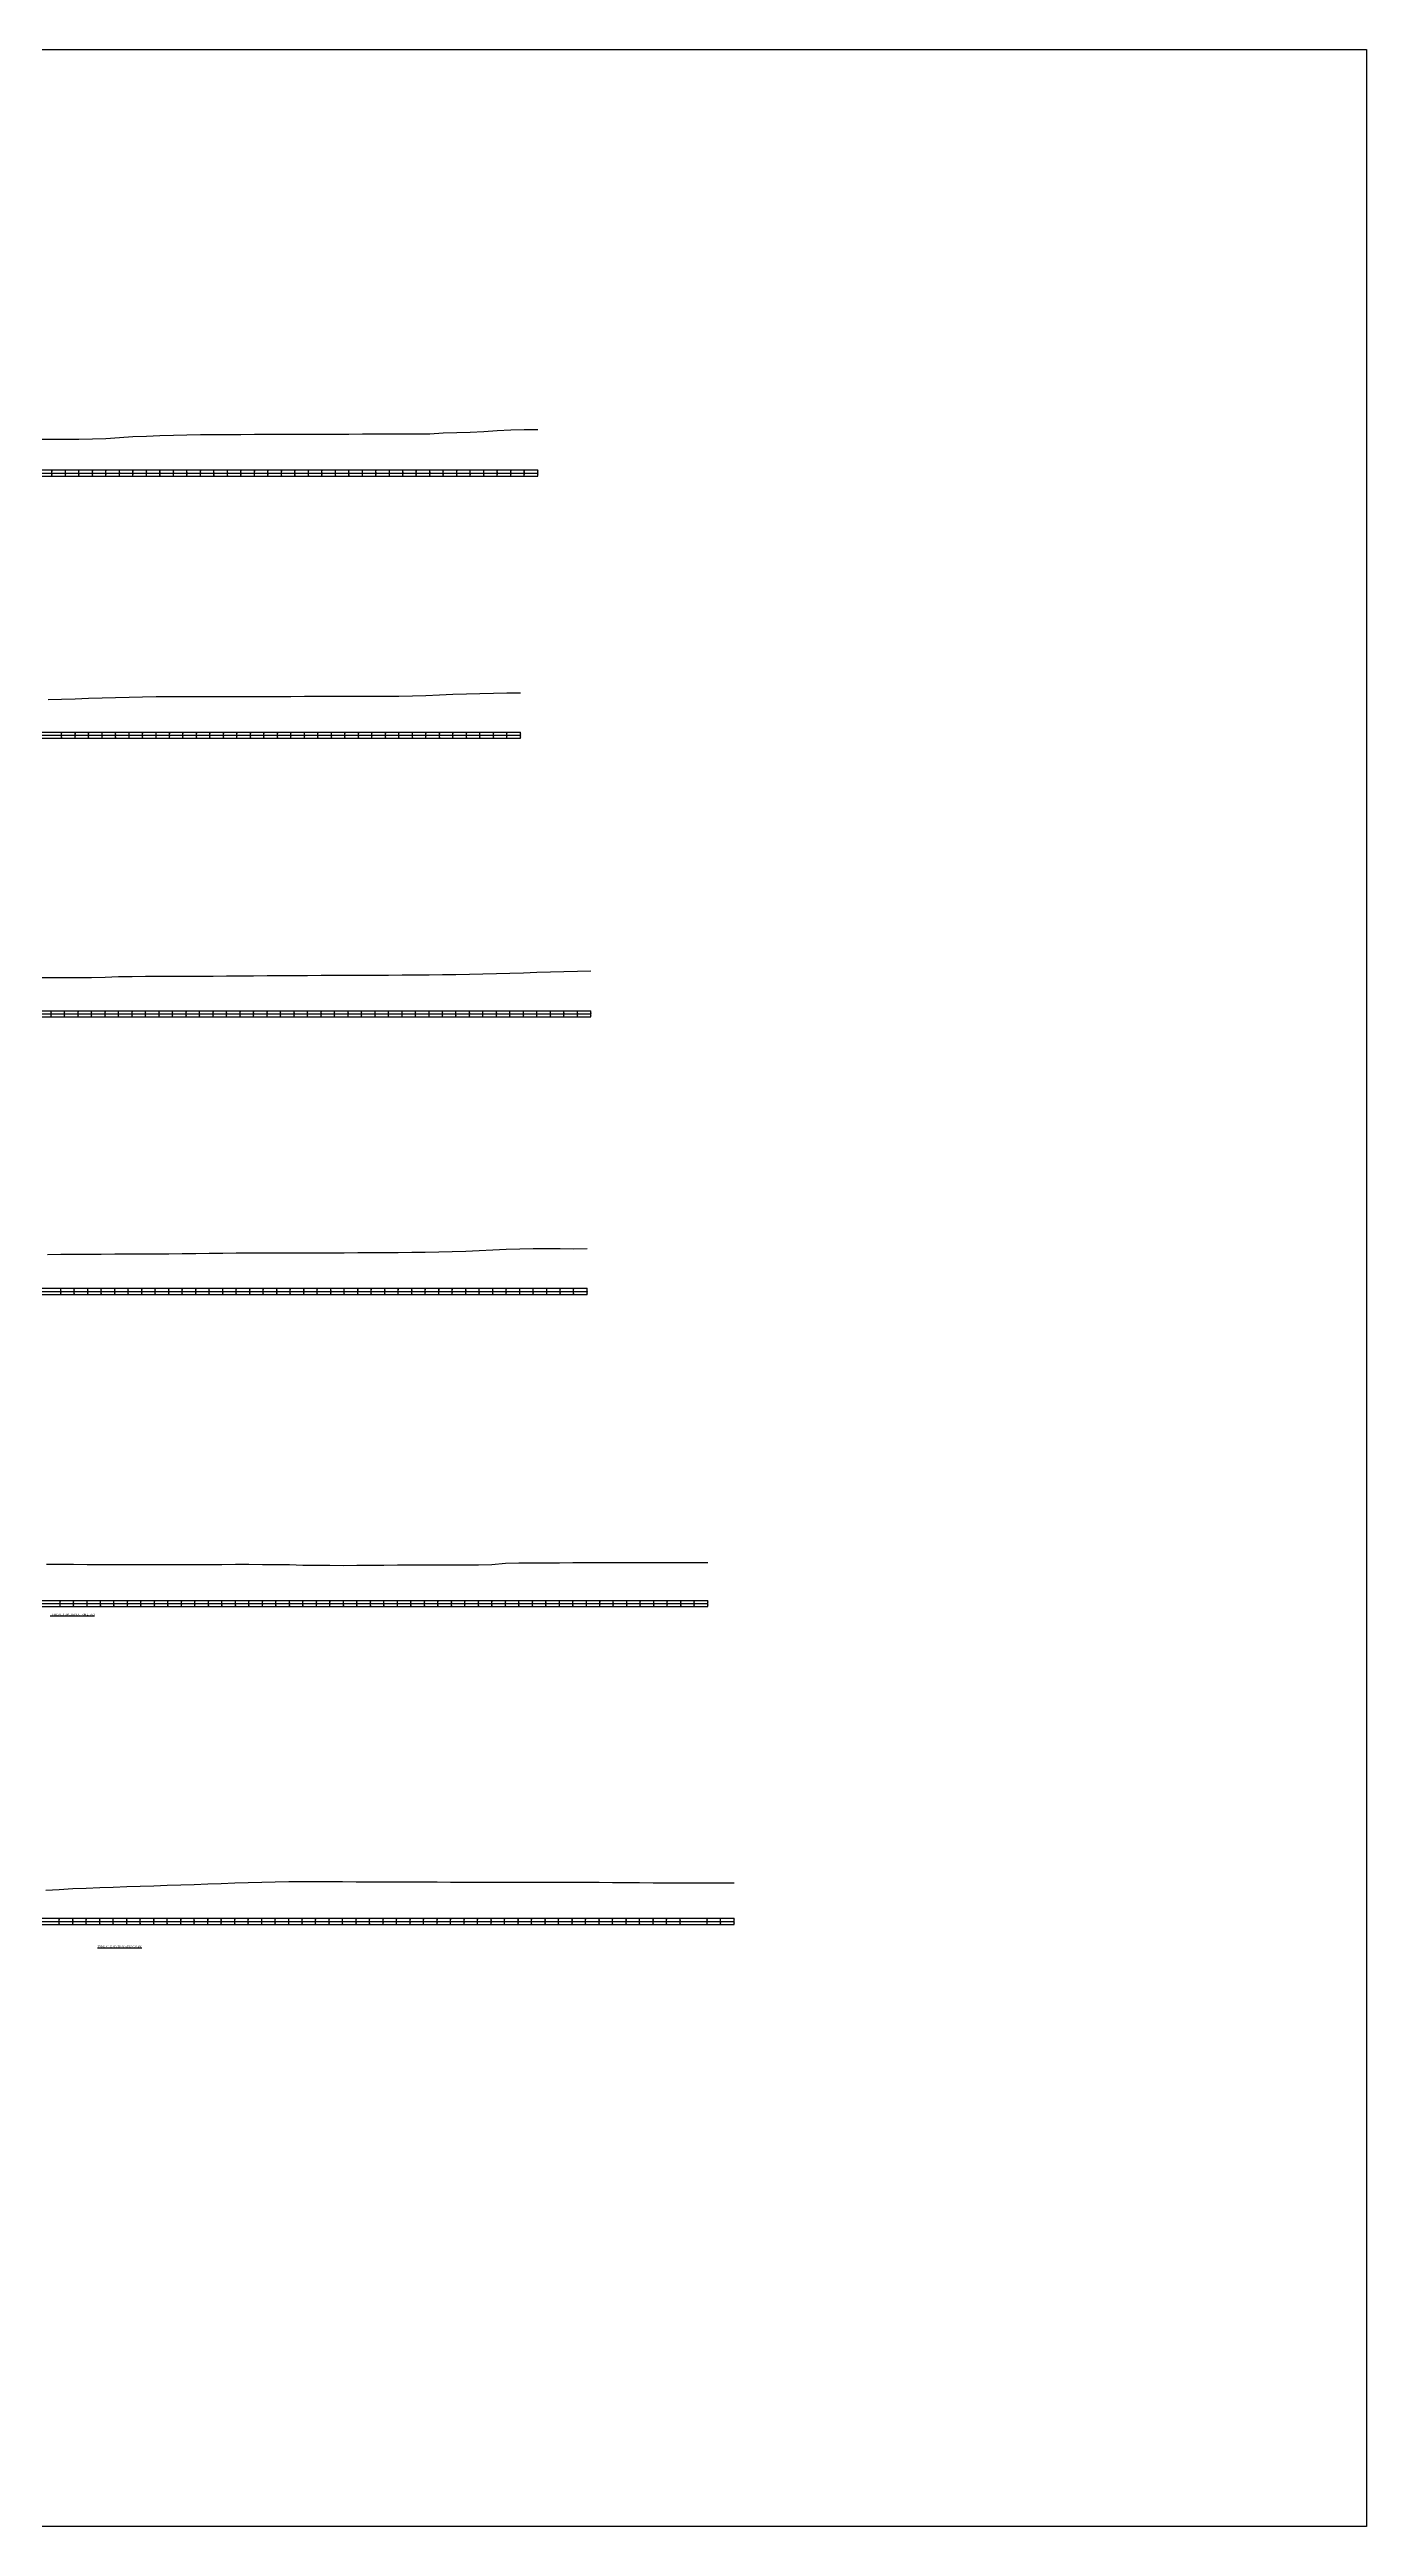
# Model space of a CAD drawing. Header units: metres. Extents: x -148477 to 168932, y -55673 to -2736.
# Drawn here: x -43716 to -42740, y -22093 to -20258 of the extents above; entities that cross this region are included whole.
import ezdxf

# ---------------------------------------------------------------- set-up
doc = ezdxf.new("R2010")
doc.units = ezdxf.units.M
doc.styles.add('liza', font='times.ttf', dxfattribs={"height": 2})
doc.styles.get("Standard").update_dxf_attribs({"font": 'times.ttf'})

msp = doc.modelspace()

# ---------------------------------------------------------------- linework, layer by layer
at = {"color": 6, "linetype": 'Continuous', "lineweight": -3, "ltscale": 0.5}
for p, q in [((-44109.3673, -20569.8399), (-43354.3673, -20569.8399)), ((-43714.3673, -20574.3399), (-43714.3673, -20569.8399)), ((-43704.3673, -20574.3399), (-43704.3673, -20569.8399)), ((-43694.3673, -20574.3399), (-43694.3673, -20569.8399)), ((-43684.3673, -20574.3399), (-43684.3673, -20569.8399)), ((-43674.3673, -20574.3399), (-43674.3673, -20569.8399)), ((-43664.3673, -20574.3399), (-43664.3673, -20569.8399)), ((-43654.3673, -20574.3399), (-43654.3673, -20569.8399)), ((-43644.3673, -20574.3399), (-43644.3673, -20569.8399)), ((-43634.3673, -20574.3399), (-43634.3673, -20569.8399)), ((-43624.3673, -20574.3399), (-43624.3673, -20569.8399)), ((-43614.3673, -20574.3399), (-43614.3673, -20569.8399)), ((-43604.3673, -20574.3399), (-43604.3673, -20569.8399)), ((-43594.3673, -20574.3399), (-43594.3673, -20569.8399)), ((-43584.3673, -20574.3399), (-43584.3673, -20569.8399)), ((-43574.3673, -20574.3399), (-43574.3673, -20569.8399)), ((-43564.3673, -20574.3399), (-43564.3673, -20569.8399)), ((-43554.3673, -20574.3399), (-43554.3673, -20569.8399)), ((-43544.3673, -20574.3399), (-43544.3673, -20569.8399)), ((-43534.3673, -20574.3399), (-43534.3673, -20569.8399)), ((-43524.3673, -20574.3399), (-43524.3673, -20569.8399)), ((-43514.3673, -20574.3399), (-43514.3673, -20569.8399)), ((-43504.3673, -20574.3399), (-43504.3673, -20569.8399)), ((-43494.3673, -20574.3399), (-43494.3673, -20569.8399)), ((-43484.3673, -20574.3399), (-43484.3673, -20569.8399)), ((-43474.3673, -20574.3399), (-43474.3673, -20569.8399)), ((-43464.3673, -20574.3399), (-43464.3673, -20569.8399)), ((-43454.3673, -20574.3399), (-43454.3673, -20569.8399)), ((-43444.3673, -20574.3399), (-43444.3673, -20569.8399)), ((-43434.3673, -20574.3399), (-43434.3673, -20569.8399)), ((-43424.3673, -20574.3399), (-43424.3673, -20569.8399)), ((-43414.3673, -20574.3399), (-43414.3673, -20569.8399)), ((-43404.3673, -20574.3399), (-43404.3673, -20569.8399)), ((-43394.3673, -20574.3399), (-43394.3673, -20569.8399)), ((-43384.3673, -20574.3399), (-43384.3673, -20569.8399)), ((-43374.3673, -20574.3399), (-43374.3673, -20569.8399)), ((-43364.3673, -20574.3399), (-43364.3673, -20569.8399)), ((-43354.3673, -20574.3399), (-43354.3673, -20569.8399)), ((-44109.3673, -20572.0899), (-43354.3673, -20572.0899)), ((-44109.3673, -20574.3399), (-43354.3673, -20574.3399)), ((-44152.2593, -20764.0594), (-43367.2593, -20764.0594)), ((-44152.2593, -20766.3094), (-43367.2593, -20766.3094)), ((-44152.2593, -20768.5594), (-43367.2593, -20768.5594)), ((-43707.2593, -20768.5594), (-43707.2593, -20764.0594)), ((-43697.2593, -20768.5594), (-43697.2593, -20764.0594)), ((-43687.2593, -20768.5594), (-43687.2593, -20764.0594)), ((-43677.2593, -20768.5594), (-43677.2593, -20764.0594)), ((-43667.2593, -20768.5594), (-43667.2593, -20764.0594)), ((-43657.2593, -20768.5594), (-43657.2593, -20764.0594)), ((-43647.2593, -20768.5594), (-43647.2593, -20764.0594)), ((-43637.2593, -20768.5594), (-43637.2593, -20764.0594)), ((-43627.2593, -20768.5594), (-43627.2593, -20764.0594)), ((-43617.2593, -20768.5594), (-43617.2593, -20764.0594)), ((-43607.2593, -20768.5594), (-43607.2593, -20764.0594)), ((-43597.2593, -20768.5594), (-43597.2593, -20764.0594)), ((-43587.2593, -20768.5594), (-43587.2593, -20764.0594)), ((-43577.2593, -20768.5594), (-43577.2593, -20764.0594)), ((-43567.2593, -20768.5594), (-43567.2593, -20764.0594)), ((-43557.2593, -20768.5594), (-43557.2593, -20764.0594)), ((-43547.2593, -20768.5594), (-43547.2593, -20764.0594)), ((-43537.2593, -20768.5594), (-43537.2593, -20764.0594)), ((-43527.2593, -20768.5594), (-43527.2593, -20764.0594)), ((-43517.2593, -20768.5594), (-43517.2593, -20764.0594)), ((-43507.2593, -20768.5594), (-43507.2593, -20764.0594)), ((-43497.2593, -20768.5594), (-43497.2593, -20764.0594)), ((-43487.2593, -20768.5594), (-43487.2593, -20764.0594)), ((-43477.2593, -20768.5594), (-43477.2593, -20764.0594)), ((-43467.2593, -20768.5594), (-43467.2593, -20764.0594)), ((-43457.2593, -20768.5594), (-43457.2593, -20764.0594)), ((-43447.2593, -20768.5594), (-43447.2593, -20764.0594)), ((-43437.2593, -20768.5594), (-43437.2593, -20764.0594)), ((-43427.2593, -20768.5594), (-43427.2593, -20764.0594)), ((-43417.2593, -20768.5594), (-43417.2593, -20764.0594)), ((-43407.2593, -20768.5594), (-43407.2593, -20764.0594)), ((-43397.2593, -20768.5594), (-43397.2593, -20764.0594)), ((-43387.2593, -20768.5594), (-43387.2593, -20764.0594)), ((-43377.2593, -20768.5594), (-43377.2593, -20764.0594)), ((-43367.2593, -20768.5594), (-43367.2593, -20764.0594)), ((-44139.9732, -20970.4634), (-43314.9732, -20970.4634)), ((-44139.9732, -20972.7134), (-43314.9732, -20972.7134)), ((-44139.9732, -20974.9634), (-43314.9732, -20974.9634)), ((-43714.9732, -20974.9634), (-43714.9732, -20970.4634)), ((-43704.9732, -20974.9634), (-43704.9732, -20970.4634)), ((-43694.9732, -20974.9634), (-43694.9732, -20970.4634)), ((-43684.9732, -20974.9634), (-43684.9732, -20970.4634)), ((-43674.9732, -20974.9634), (-43674.9732, -20970.4634)), ((-43664.9732, -20974.9634), (-43664.9732, -20970.4634)), ((-43654.9732, -20974.9634), (-43654.9732, -20970.4634)), ((-43644.9732, -20974.9634), (-43644.9732, -20970.4634)), ((-43634.9732, -20974.9634), (-43634.9732, -20970.4634)), ((-43624.9732, -20974.9634), (-43624.9732, -20970.4634)), ((-43614.9732, -20974.9634), (-43614.9732, -20970.4634)), ((-43604.9732, -20974.9634), (-43604.9732, -20970.4634)), ((-43594.9732, -20974.9634), (-43594.9732, -20970.4634)), ((-43584.9732, -20974.9634), (-43584.9732, -20970.4634)), ((-43574.9732, -20974.9634), (-43574.9732, -20970.4634)), ((-43564.9732, -20974.9634), (-43564.9732, -20970.4634)), ((-43554.9732, -20974.9634), (-43554.9732, -20970.4634)), ((-43544.9732, -20974.9634), (-43544.9732, -20970.4634)), ((-43534.9732, -20974.9634), (-43534.9732, -20970.4634)), ((-43524.9732, -20974.9634), (-43524.9732, -20970.4634)), ((-43514.9732, -20974.9634), (-43514.9732, -20970.4634)), ((-43504.9732, -20974.9634), (-43504.9732, -20970.4634)), ((-43494.9732, -20974.9634), (-43494.9732, -20970.4634)), ((-43484.9732, -20974.9634), (-43484.9732, -20970.4634)), ((-43474.9732, -20974.9634), (-43474.9732, -20970.4634)), ((-43464.9732, -20974.9634), (-43464.9732, -20970.4634)), ((-43454.9732, -20974.9634), (-43454.9732, -20970.4634)), ((-43444.9732, -20974.9634), (-43444.9732, -20970.4634)), ((-43434.9732, -20974.9634), (-43434.9732, -20970.4634)), ((-43424.9732, -20974.9634), (-43424.9732, -20970.4634)), ((-43414.9732, -20974.9634), (-43414.9732, -20970.4634)), ((-43404.9732, -20974.9634), (-43404.9732, -20970.4634)), ((-43394.9732, -20974.9634), (-43394.9732, -20970.4634)), ((-43384.9732, -20974.9634), (-43384.9732, -20970.4634)), ((-43374.9732, -20974.9634), (-43374.9732, -20970.4634)), ((-43364.9732, -20974.9634), (-43364.9732, -20970.4634)), ((-43354.9732, -20974.9634), (-43354.9732, -20970.4634)), ((-43344.9732, -20974.9634), (-43344.9732, -20970.4634)), ((-43334.9732, -20974.9634), (-43334.9732, -20970.4634)), ((-43324.9732, -20974.9634), (-43324.9732, -20970.4634)), ((-43314.9732, -20974.9634), (-43314.9732, -20970.4634)), ((-44172.7791, -21176.1161), (-43317.7791, -21176.1161)), ((-43707.7791, -21180.6161), (-43707.7791, -21176.1161)), ((-43697.7791, -21180.6161), (-43697.7791, -21176.1161)), ((-43687.7791, -21180.6161), (-43687.7791, -21176.1161)), ((-43677.7791, -21180.6161), (-43677.7791, -21176.1161)), ((-43667.7791, -21180.6161), (-43667.7791, -21176.1161)), ((-43657.7791, -21180.6161), (-43657.7791, -21176.1161)), ((-43647.7791, -21180.6161), (-43647.7791, -21176.1161)), ((-43637.7791, -21180.6161), (-43637.7791, -21176.1161)), ((-43627.7791, -21180.6161), (-43627.7791, -21176.1161)), ((-43617.7791, -21180.6161), (-43617.7791, -21176.1161)), ((-43607.7791, -21180.6161), (-43607.7791, -21176.1161)), ((-43597.7791, -21180.6161), (-43597.7791, -21176.1161)), ((-43587.7791, -21180.6161), (-43587.7791, -21176.1161)), ((-43577.7791, -21180.6161), (-43577.7791, -21176.1161)), ((-43567.7791, -21180.6161), (-43567.7791, -21176.1161)), ((-43557.7791, -21180.6161), (-43557.7791, -21176.1161)), ((-43547.7791, -21180.6161), (-43547.7791, -21176.1161)), ((-43537.7791, -21180.6161), (-43537.7791, -21176.1161)), ((-43527.7791, -21180.6161), (-43527.7791, -21176.1161)), ((-43517.7791, -21180.6161), (-43517.7791, -21176.1161)), ((-43507.7791, -21180.6161), (-43507.7791, -21176.1161)), ((-43497.7791, -21180.6161), (-43497.7791, -21176.1161)), ((-43487.7791, -21180.6161), (-43487.7791, -21176.1161)), ((-43477.7791, -21180.6161), (-43477.7791, -21176.1161)), ((-43467.7791, -21180.6161), (-43467.7791, -21176.1161)), ((-43457.7791, -21180.6161), (-43457.7791, -21176.1161)), ((-43447.7791, -21180.6161), (-43447.7791, -21176.1161)), ((-43437.7791, -21180.6161), (-43437.7791, -21176.1161)), ((-43427.7791, -21180.6161), (-43427.7791, -21176.1161)), ((-43417.7791, -21180.6161), (-43417.7791, -21176.1161)), ((-43407.7791, -21180.6161), (-43407.7791, -21176.1161)), ((-43397.7791, -21180.6161), (-43397.7791, -21176.1161)), ((-43387.7791, -21180.6161), (-43387.7791, -21176.1161)), ((-43377.7791, -21180.6161), (-43377.7791, -21176.1161)), ((-43367.7791, -21180.6161), (-43367.7791, -21176.1161)), ((-43357.7791, -21180.6161), (-43357.7791, -21176.1161)), ((-43347.7791, -21180.6161), (-43347.7791, -21176.1161)), ((-43337.7791, -21180.6161), (-43337.7791, -21176.1161)), ((-43327.7791, -21180.6161), (-43327.7791, -21176.1161)), ((-43317.7791, -21180.6161), (-43317.7791, -21176.1161)), ((-44172.7791, -21178.3661), (-43317.7791, -21178.3661)), ((-44172.7791, -21180.6161), (-43317.7791, -21180.6161)), ((-44133.3882, -21407.4065), (-43228.3882, -21407.4065)), ((-44133.3882, -21409.6565), (-43228.3882, -21409.6565)), ((-44133.3882, -21411.9065), (-43228.3882, -21411.9065)), ((-43708.3882, -21411.9065), (-43708.3882, -21407.4065)), ((-43698.3882, -21411.9065), (-43698.3882, -21407.4065)), ((-43688.3882, -21411.9065), (-43688.3882, -21407.4065)), ((-43678.3882, -21411.9065), (-43678.3882, -21407.4065)), ((-43668.3882, -21411.9065), (-43668.3882, -21407.4065)), ((-43658.3882, -21411.9065), (-43658.3882, -21407.4065)), ((-43648.3882, -21411.9065), (-43648.3882, -21407.4065)), ((-43638.3882, -21411.9065), (-43638.3882, -21407.4065)), ((-43628.3882, -21411.9065), (-43628.3882, -21407.4065)), ((-43618.3882, -21411.9065), (-43618.3882, -21407.4065)), ((-43608.3882, -21411.9065), (-43608.3882, -21407.4065)), ((-43598.3882, -21411.9065), (-43598.3882, -21407.4065)), ((-43588.3882, -21411.9065), (-43588.3882, -21407.4065)), ((-43578.3882, -21411.9065), (-43578.3882, -21407.4065)), ((-43568.3882, -21411.9065), (-43568.3882, -21407.4065)), ((-43558.3882, -21411.9065), (-43558.3882, -21407.4065)), ((-43548.3882, -21411.9065), (-43548.3882, -21407.4065)), ((-43538.3882, -21411.9065), (-43538.3882, -21407.4065)), ((-43528.3882, -21411.9065), (-43528.3882, -21407.4065)), ((-43518.3882, -21411.9065), (-43518.3882, -21407.4065)), ((-43508.3882, -21411.9065), (-43508.3882, -21407.4065)), ((-43498.3882, -21411.9065), (-43498.3882, -21407.4065)), ((-43488.3882, -21411.9065), (-43488.3882, -21407.4065)), ((-43478.3882, -21411.9065), (-43478.3882, -21407.4065)), ((-43468.3882, -21411.9065), (-43468.3882, -21407.4065)), ((-43458.3882, -21411.9065), (-43458.3882, -21407.4065)), ((-43448.3882, -21411.9065), (-43448.3882, -21407.4065)), ((-43438.3882, -21411.9065), (-43438.3882, -21407.4065)), ((-43428.3882, -21411.9065), (-43428.3882, -21407.4065)), ((-43418.3882, -21411.9065), (-43418.3882, -21407.4065)), ((-43408.3882, -21411.9065), (-43408.3882, -21407.4065)), ((-43398.3882, -21411.9065), (-43398.3882, -21407.4065)), ((-43388.3882, -21411.9065), (-43388.3882, -21407.4065)), ((-43378.3882, -21411.9065), (-43378.3882, -21407.4065)), ((-43368.3882, -21411.9065), (-43368.3882, -21407.4065)), ((-43358.3882, -21411.9065), (-43358.3882, -21407.4065)), ((-43348.3882, -21411.9065), (-43348.3882, -21407.4065)), ((-43338.3882, -21411.9065), (-43338.3882, -21407.4065)), ((-43328.3882, -21411.9065), (-43328.3882, -21407.4065)), ((-43318.3882, -21411.9065), (-43318.3882, -21407.4065)), ((-43308.3882, -21411.9065), (-43308.3882, -21407.4065)), ((-43298.3882, -21411.9065), (-43298.3882, -21407.4065)), ((-43288.3882, -21411.9065), (-43288.3882, -21407.4065)), ((-43278.3882, -21411.9065), (-43278.3882, -21407.4065)), ((-43268.3882, -21411.9065), (-43268.3882, -21407.4065)), ((-43258.3882, -21411.9065), (-43258.3882, -21407.4065)), ((-43248.3882, -21411.9065), (-43248.3882, -21407.4065)), ((-43238.3882, -21411.9065), (-43238.3882, -21407.4065)), ((-43228.3882, -21411.9065), (-43228.3882, -21407.4065)), ((-44173.9543, -21642.8764), (-43208.9543, -21642.8764)), ((-44173.9543, -21645.1264), (-43208.9543, -21645.1264)), ((-44173.9543, -21647.3764), (-43208.9543, -21647.3764)), ((-43708.9543, -21647.3764), (-43708.9543, -21642.8764)), ((-43698.9543, -21647.3764), (-43698.9543, -21642.8764)), ((-43688.9543, -21647.3764), (-43688.9543, -21642.8764)), ((-43678.9543, -21647.3764), (-43678.9543, -21642.8764)), ((-43668.9543, -21647.3764), (-43668.9543, -21642.8764)), ((-43658.9543, -21647.3764), (-43658.9543, -21642.8764)), ((-43648.9543, -21647.3764), (-43648.9543, -21642.8764)), ((-43638.9543, -21647.3764), (-43638.9543, -21642.8764)), ((-43628.9543, -21647.3764), (-43628.9543, -21642.8764)), ((-43618.9543, -21647.3764), (-43618.9543, -21642.8764)), ((-43608.9543, -21647.3764), (-43608.9543, -21642.8764)), ((-43598.9543, -21647.3764), (-43598.9543, -21642.8764)), ((-43588.9543, -21647.3764), (-43588.9543, -21642.8764)), ((-43578.9543, -21647.3764), (-43578.9543, -21642.8764)), ((-43568.9543, -21647.3764), (-43568.9543, -21642.8764)), ((-43558.9543, -21647.3764), (-43558.9543, -21642.8764)), ((-43548.9543, -21647.3764), (-43548.9543, -21642.8764)), ((-43538.9543, -21647.3764), (-43538.9543, -21642.8764)), ((-43528.9543, -21647.3764), (-43528.9543, -21642.8764)), ((-43518.9543, -21647.3764), (-43518.9543, -21642.8764)), ((-43508.9543, -21647.3764), (-43508.9543, -21642.8764)), ((-43498.9543, -21647.3764), (-43498.9543, -21642.8764)), ((-43488.9543, -21647.3764), (-43488.9543, -21642.8764)), ((-43478.9543, -21647.3764), (-43478.9543, -21642.8764)), ((-43468.9543, -21647.3764), (-43468.9543, -21642.8764)), ((-43458.9543, -21647.3764), (-43458.9543, -21642.8764)), ((-43448.9543, -21647.3764), (-43448.9543, -21642.8764)), ((-43438.9543, -21647.3764), (-43438.9543, -21642.8764)), ((-43428.9543, -21647.3764), (-43428.9543, -21642.8764)), ((-43418.9543, -21647.3764), (-43418.9543, -21642.8764)), ((-43408.9543, -21647.3764), (-43408.9543, -21642.8764)), ((-43398.9543, -21647.3764), (-43398.9543, -21642.8764)), ((-43388.9543, -21647.3764), (-43388.9543, -21642.8764)), ((-43378.9543, -21647.3764), (-43378.9543, -21642.8764)), ((-43368.9543, -21647.3764), (-43368.9543, -21642.8764)), ((-43358.9543, -21647.3764), (-43358.9543, -21642.8764)), ((-43348.9543, -21647.3764), (-43348.9543, -21642.8764)), ((-43338.9543, -21647.3764), (-43338.9543, -21642.8764)), ((-43328.9543, -21647.3764), (-43328.9543, -21642.8764)), ((-43318.9543, -21647.3764), (-43318.9543, -21642.8764)), ((-43308.9543, -21647.3764), (-43308.9543, -21642.8764)), ((-43298.9543, -21647.3764), (-43298.9543, -21642.8764)), ((-43288.9543, -21647.3764), (-43288.9543, -21642.8764)), ((-43278.9543, -21647.3764), (-43278.9543, -21642.8764)), ((-43268.9543, -21647.3764), (-43268.9543, -21642.8764)), ((-43258.9543, -21647.3764), (-43258.9543, -21642.8764)), ((-43248.9543, -21647.3764), (-43248.9543, -21642.8764)), ((-43228.9543, -21647.3764), (-43228.9543, -21642.8764)), ((-43218.9543, -21647.3764), (-43218.9543, -21642.8764)), ((-43208.9543, -21647.3764), (-43208.9543, -21642.8764))]:
    msp.add_line(p, q, dxfattribs=at)
msp.add_lwpolyline([(-44684.2112, -20258.3274), (-42740.3229, -20258.3274), (-42740.3229, -22093.4592), (-44684.2112, -22093.4592)], close=True, dxfattribs=at)
for points in [[(-43724.3673, -20546.9399), (-43714.3673, -20547.0199), (-43704.3673, -20547.0499), (-43694.3673, -20546.9799), (-43684.3673, -20546.7899), (-43674.3673, -20546.3899), (-43664.3673, -20545.7499), (-43654.3673, -20545.0399), (-43644.3673, -20544.6899), (-43634.3673, -20544.2999), (-43624.3673, -20544.0399), (-43614.3673, -20543.8499), (-43604.3673, -20543.6599), (-43594.3673, -20543.5599), (-43584.3673, -20543.5199), (-43574.3673, -20543.4199), (-43564.3673, -20543.3499), (-43554.3673, -20543.3299), (-43544.3673, -20543.3499), (-43534.3673, -20543.3799), (-43524.3673, -20543.3999), (-43514.3673, -20543.3699), (-43504.3673, -20543.3699), (-43494.3673, -20543.2499), (-43484.3673, -20543.1199), (-43474.3673, -20543.0699), (-43464.3673, -20543.0499), (-43454.3673, -20543.0099), (-43444.3673, -20542.9999), (-43434.3673, -20542.9499), (-43424.3673, -20542.2799), (-43414.3673, -20542.0699), (-43404.3673, -20541.7099), (-43394.3673, -20541.2299), (-43384.3673, -20540.5899), (-43374.3673, -20540.1899), (-43364.3673, -20539.9399), (-43354.3673, -20539.8899)], [(-43717.2593, -20739.9194), (-43707.2593, -20739.6394), (-43697.2593, -20739.3394), (-43687.2593, -20738.9394), (-43677.2593, -20738.7294), (-43667.2593, -20738.3794), (-43657.2593, -20738.1294), (-43647.2593, -20737.8894), (-43637.2593, -20737.7094), (-43627.2593, -20737.7294), (-43617.2593, -20737.6894), (-43607.2593, -20737.7194), (-43597.2593, -20737.7194), (-43587.2593, -20737.7194), (-43577.2593, -20737.6794), (-43567.2593, -20737.6894), (-43557.2593, -20737.7094), (-43547.2593, -20737.6194), (-43537.2593, -20737.5594), (-43527.2593, -20737.4894), (-43517.2593, -20737.4994), (-43507.2593, -20737.4894), (-43497.2593, -20737.4794), (-43487.2593, -20737.4294), (-43477.2593, -20737.4094), (-43467.2593, -20737.3894), (-43457.2593, -20737.3994), (-43447.2593, -20737.2494), (-43437.2593, -20736.8594), (-43427.2593, -20736.3594), (-43417.2593, -20735.9994), (-43407.2593, -20735.6094), (-43397.2593, -20735.3394), (-43387.2593, -20735.1494), (-43377.2593, -20734.9894), (-43367.2593, -20734.9194)], [(-43724.9732, -20945.8634), (-43714.9732, -20945.7634), (-43704.9732, -20945.7934), (-43694.9732, -20945.8234), (-43684.9732, -20945.7234), (-43674.9732, -20945.5234), (-43664.9732, -20945.1334), (-43654.9732, -20945.0334), (-43644.9732, -20944.9034), (-43634.9732, -20944.9734), (-43624.9732, -20944.8834), (-43614.9732, -20944.8634), (-43604.9732, -20944.7834), (-43594.9732, -20944.7634), (-43584.9732, -20944.7134), (-43574.9732, -20944.6234), (-43564.9732, -20944.5034), (-43554.9732, -20944.4334), (-43544.9732, -20944.3934), (-43534.9732, -20944.3234), (-43524.9732, -20944.2934), (-43514.9732, -20944.2334), (-43504.9732, -20944.1734), (-43494.9732, -20944.1434), (-43484.9732, -20944.1734), (-43474.9732, -20944.1334), (-43464.9732, -20944.0234), (-43454.9732, -20943.9334), (-43444.9732, -20943.8534), (-43434.9732, -20943.8034), (-43424.9732, -20943.7334), (-43414.9732, -20943.5834), (-43404.9732, -20943.3934), (-43394.9732, -20943.2034), (-43384.9732, -20942.9334), (-43374.9732, -20942.6434), (-43364.9732, -20942.2934), (-43354.9732, -20942.0034), (-43344.9732, -20941.6534), (-43334.9732, -20941.3634), (-43324.9732, -20941.1334), (-43314.9732, -20941.0034)], [(-43717.7791, -21151.0061), (-43707.7791, -21150.9361), (-43697.7791, -21150.8961), (-43687.7791, -21150.8261), (-43677.7791, -21150.7461), (-43667.7791, -21150.6761), (-43657.7791, -21150.5861), (-43647.7791, -21150.5661), (-43637.7791, -21150.5461), (-43627.7791, -21150.4761), (-43617.7791, -21150.3761), (-43607.7791, -21150.2561), (-43597.7791, -21150.1361), (-43587.7791, -21150.0261), (-43577.7791, -21149.9461), (-43567.7791, -21149.9061), (-43557.7791, -21149.9161), (-43547.7791, -21149.8561), (-43537.7791, -21149.8661), (-43527.7791, -21149.9361), (-43517.7791, -21149.8861), (-43507.7791, -21149.7861), (-43497.7791, -21149.7261), (-43487.7791, -21149.6661), (-43477.7791, -21149.5961), (-43467.7791, -21149.5561), (-43457.7791, -21149.5161), (-43447.7791, -21149.4161), (-43437.7791, -21149.2961), (-43427.7791, -21149.1361), (-43417.7791, -21148.8561), (-43407.7791, -21148.4861), (-43397.7791, -21148.0261), (-43387.7791, -21147.5761), (-43377.7791, -21147.1661), (-43367.7791, -21146.8761), (-43357.7791, -21146.7261), (-43347.7791, -21146.6961), (-43337.7791, -21146.7061), (-43327.7791, -21146.7561), (-43317.7791, -21146.7361)], [(-43718.3882, -21380.5465), (-43708.3882, -21380.5065), (-43698.3882, -21380.4965), (-43688.3882, -21380.6265), (-43678.3882, -21380.6965), (-43668.3882, -21380.7265), (-43658.3882, -21380.7065), (-43648.3882, -21380.7265), (-43638.3882, -21380.7065), (-43628.3882, -21380.7065), (-43618.3882, -21380.7465), (-43608.3882, -21380.7665), (-43598.3882, -21380.7565), (-43588.3882, -21380.6465), (-43578.3882, -21380.5065), (-43568.3882, -21380.5765), (-43558.3882, -21380.7365), (-43548.3882, -21380.6765), (-43538.3882, -21380.6865), (-43528.3882, -21381.1765), (-43518.3882, -21381.2665), (-43508.3882, -21381.2765), (-43498.3882, -21381.4065), (-43488.3882, -21381.2965), (-43478.3882, -21381.2365), (-43468.3882, -21381.1565), (-43458.3882, -21381.1065), (-43448.3882, -21381.0065), (-43438.3882, -21380.9665), (-43428.3882, -21380.9165), (-43418.3882, -21380.9165), (-43408.3882, -21380.9265), (-43398.3882, -21380.8865), (-43388.3882, -21380.7765), (-43378.3882, -21379.8065), (-43368.3882, -21379.5665), (-43358.3882, -21379.4565), (-43348.3882, -21379.4365), (-43338.3882, -21379.3965), (-43328.3882, -21379.3065), (-43318.3882, -21379.2765), (-43308.3882, -21379.2765), (-43298.3882, -21379.2065), (-43288.3882, -21379.3465), (-43278.3882, -21379.3565), (-43268.3882, -21379.3265), (-43258.3882, -21379.3065), (-43248.3882, -21379.2765), (-43238.3882, -21379.2265), (-43228.3882, -21379.2065)], [(-43718.9543, -21621.9464), (-43708.9543, -21621.4364), (-43698.9543, -21620.9164), (-43688.9543, -21620.5564), (-43678.9543, -21620.1464), (-43668.9543, -21619.7464), (-43658.9543, -21619.3364), (-43648.9543, -21618.9964), (-43638.9543, -21618.7364), (-43628.9543, -21618.3964), (-43618.9543, -21617.9964), (-43608.9543, -21617.7464), (-43598.9543, -21617.3964), (-43588.9543, -21617.0264), (-43578.9543, -21616.5164), (-43568.9543, -21616.2364), (-43558.9543, -21616.0264), (-43548.9543, -21615.8264), (-43538.9543, -21615.7164), (-43528.9543, -21615.5664), (-43518.9543, -21615.5764), (-43508.9543, -21615.6164), (-43498.9543, -21615.6464), (-43488.9543, -21615.7364), (-43478.9543, -21615.7664), (-43468.9543, -21615.8164), (-43458.9543, -21615.8464), (-43448.9543, -21615.9064), (-43438.9543, -21615.9364), (-43428.9543, -21615.9664), (-43418.9543, -21616.0164), (-43408.9543, -21616.0364), (-43398.9543, -21616.0664), (-43388.9543, -21616.0764), (-43378.9543, -21616.0864), (-43368.9543, -21616.1164), (-43358.9543, -21616.0664), (-43348.9543, -21616.0564), (-43338.9543, -21616.0964), (-43328.9543, -21616.1364), (-43318.9543, -21616.1764), (-43308.9543, -21616.2164), (-43298.9543, -21616.3464), (-43288.9543, -21616.4064), (-43278.9543, -21616.4464), (-43268.9543, -21616.4864), (-43258.9543, -21616.5364), (-43248.9543, -21616.5764), (-43228.9543, -21616.6664), (-43218.9543, -21616.6964), (-43208.9543, -21616.5864)]]:
    msp.add_lwpolyline(points, dxfattribs=at)

# ---------------------------------------------------------------- texts
at = {"color": 6, "linetype": 'Continuous', "lineweight": -3, "ltscale": 0.5, "char_height": 0.5, "width": 2.15, "attachment_point": 1, "rotation": 90, "style": 'liza'}
for s, insert in [('-7.18', (-43714.2673, -20571.9899)), ('-7.21', (-43704.2673, -20571.9899)), ('-7.14', (-43694.2673, -20571.9899)), ('-6.95', (-43684.2673, -20571.9899)), ('-6.55', (-43674.2673, -20571.9899)), ('-5.91', (-43664.2673, -20571.9899)), ('-5.20', (-43654.2673, -20571.9899)), ('-4.85', (-43644.2673, -20571.9899)), ('-4.46', (-43634.2673, -20571.9899)), ('-4.20', (-43624.2673, -20571.9899)), ('-4.01', (-43614.2673, -20571.9899)), ('-3.82', (-43604.2673, -20571.9899)), ('-3.72', (-43594.2673, -20571.9899)), ('-3.68', (-43584.2673, -20571.9899)), ('-3.58', (-43574.2673, -20571.9899)), ('-3.51', (-43564.2673, -20571.9899)), ('-3.49', (-43554.2673, -20571.9899)), ('-3.51', (-43544.2673, -20571.9899)), ('-3.54', (-43534.2673, -20571.9899)), ('-3.56', (-43524.2673, -20571.9899)), ('-3.53', (-43514.2673, -20571.9899)), ('-3.53', (-43504.2673, -20571.9899)), ('-3.41', (-43494.2673, -20571.9899)), ('-3.28', (-43484.2673, -20571.9899)), ('-3.23', (-43474.2673, -20571.9899)), ('-3.21', (-43464.2673, -20571.9899)), ('-3.17', (-43454.2673, -20571.9899)), ('-3.16', (-43444.2673, -20571.9899)), ('-3.11', (-43434.2673, -20571.9899)), ('-2.44', (-43424.2673, -20571.9899)), ('-2.23', (-43414.2673, -20571.9899)), ('-1.87', (-43404.2673, -20571.9899)), ('-1.39', (-43394.2673, -20571.9899)), ('-0.75', (-43384.2673, -20571.9899)), ('-0.35', (-43374.2673, -20571.9899)), ('-0.10', (-43364.2673, -20571.9899)), ('-0.05', (-43354.2673, -20571.9899)), ('390.00', (-43714.2673, -20574.2399)), ('400.00', (-43704.2673, -20574.2399)), ('410.00', (-43694.2673, -20574.2399)), ('420.00', (-43684.2673, -20574.2399)), ('430.00', (-43674.2673, -20574.2399)), ('440.00', (-43664.2673, -20574.2399)), ('450.00', (-43654.2673, -20574.2399)), ('460.00', (-43644.2673, -20574.2399)), ('470.00', (-43634.2673, -20574.2399)), ('480.00', (-43624.2673, -20574.2399)), ('490.00', (-43614.2673, -20574.2399)), ('500.00', (-43604.2673, -20574.2399)), ('510.00', (-43594.2673, -20574.2399)), ('520.00', (-43584.2673, -20574.2399)), ('530.00', (-43574.2673, -20574.2399)), ('540.00', (-43564.2673, -20574.2399)), ('550.00', (-43554.2673, -20574.2399)), ('560.00', (-43544.2673, -20574.2399)), ('570.00', (-43534.2673, -20574.2399)), ('580.00', (-43524.2673, -20574.2399)), ('590.00', (-43514.2673, -20574.2399)), ('600.00', (-43504.2673, -20574.2399)), ('610.00', (-43494.2673, -20574.2399)), ('620.00', (-43484.2673, -20574.2399)), ('630.00', (-43474.2673, -20574.2399)), ('640.00', (-43464.2673, -20574.2399)), ('650.00', (-43454.2673, -20574.2399)), ('660.00', (-43444.2673, -20574.2399)), ('670.00', (-43434.2673, -20574.2399)), ('680.00', (-43424.2673, -20574.2399)), ('690.00', (-43414.2673, -20574.2399)), ('700.00', (-43404.2673, -20574.2399)), ('710.00', (-43394.2673, -20574.2399)), ('720.00', (-43384.2673, -20574.2399)), ('730.00', (-43374.2673, -20574.2399)), ('740.00', (-43364.2673, -20574.2399)), ('750.00', (-43354.2673, -20574.2399)), ('-5.58', (-43707.1593, -20766.2094)), ('440.00', (-43707.1593, -20768.4594)), ('-5.28', (-43697.1593, -20766.2094)), ('450.00', (-43697.1593, -20768.4594)), ('-4.88', (-43687.1593, -20766.2094)), ('460.00', (-43687.1593, -20768.4594)), ('470.00', (-43677.1593, -20768.4594)), ('-4.67', (-43677.1593, -20766.2094)), ('480.00', (-43667.1593, -20768.4594)), ('-4.32', (-43667.1593, -20766.2094)), ('-4.07', (-43657.1593, -20766.2094)), ('490.00', (-43657.1593, -20768.4594)), ('-3.83', (-43647.1593, -20766.2094)), ('500.00', (-43647.1593, -20768.4594)), ('510.00', (-43637.1593, -20768.4594)), ('-3.65', (-43637.1593, -20766.2094)), ('520.00', (-43627.1593, -20768.4594)), ('-3.67', (-43627.1593, -20766.2094)), ('530.00', (-43617.1593, -20768.4594)), ('-3.63', (-43617.1593, -20766.2094)), ('540.00', (-43607.1593, -20768.4594)), ('-3.66', (-43607.1593, -20766.2094)), ('550.00', (-43597.1593, -20768.4594)), ('-3.66', (-43597.1593, -20766.2094)), ('560.00', (-43587.1593, -20768.4594)), ('-3.66', (-43587.1593, -20766.2094)), ('570.00', (-43577.1593, -20768.4594)), ('-3.62', (-43577.1593, -20766.2094)), ('580.00', (-43567.1593, -20768.4594)), ('-3.63', (-43567.1593, -20766.2094)), ('590.00', (-43557.1593, -20768.4594)), ('-3.65', (-43557.1593, -20766.2094)), ('600.00', (-43547.1593, -20768.4594)), ('-3.56', (-43547.1593, -20766.2094)), ('-3.50', (-43537.1593, -20766.2094)), ('610.00', (-43537.1593, -20768.4594)), ('620.00', (-43527.1593, -20768.4594)), ('-3.43', (-43527.1593, -20766.2094)), ('630.00', (-43517.1593, -20768.4594)), ('-3.44', (-43517.1593, -20766.2094)), ('640.00', (-43507.1593, -20768.4594)), ('-3.43', (-43507.1593, -20766.2094)), ('650.00', (-43497.1593, -20768.4594)), ('-3.42', (-43497.1593, -20766.2094)), ('660.00', (-43487.1593, -20768.4594)), ('-3.37', (-43487.1593, -20766.2094)), ('670.00', (-43477.1593, -20768.4594)), ('-3.35', (-43477.1593, -20766.2094)), ('680.00', (-43467.1593, -20768.4594)), ('-3.33', (-43467.1593, -20766.2094)), ('690.00', (-43457.1593, -20768.4594)), ('-3.34', (-43457.1593, -20766.2094)), ('700.00', (-43447.1593, -20768.4594)), ('-3.19', (-43447.1593, -20766.2094)), ('-2.80', (-43437.1593, -20766.2094)), ('710.00', (-43437.1593, -20768.4594)), ('-2.30', (-43427.1593, -20766.2094)), ('720.00', (-43427.1593, -20768.4594)), ('730.00', (-43417.1593, -20768.4594)), ('-1.94', (-43417.1593, -20766.2094)), ('740.00', (-43407.1593, -20768.4594)), ('-1.55', (-43407.1593, -20766.2094)), ('-1.28', (-43397.1593, -20766.2094)), ('750.00', (-43397.1593, -20768.4594)), ('-1.09', (-43387.1593, -20766.2094)), ('760.00', (-43387.1593, -20768.4594)), ('-0.93', (-43377.1593, -20766.2094)), ('770.00', (-43377.1593, -20768.4594)), ('-0.86', (-43367.1593, -20766.2094)), ('780.00', (-43367.1593, -20768.4594)), ('-5.30', (-43714.8732, -20972.6134)), ('420.00', (-43714.8732, -20974.8634)), ('430.00', (-43704.8732, -20974.8634)), ('-5.33', (-43704.8732, -20972.6134)), ('440.00', (-43694.8732, -20974.8634)), ('-5.36', (-43694.8732, -20972.6134)), ('450.00', (-43684.8732, -20974.8634)), ('-5.26', (-43684.8732, -20972.6134)), ('-5.06', (-43674.8732, -20972.6134)), ('460.00', (-43674.8732, -20974.8634)), ('470.00', (-43664.8732, -20974.8634)), ('-4.67', (-43664.8732, -20972.6134)), ('480.00', (-43654.8732, -20974.8634)), ('-4.57', (-43654.8732, -20972.6134)), ('490.00', (-43644.8732, -20974.8634)), ('-4.44', (-43644.8732, -20972.6134)), ('500.00', (-43634.8732, -20974.8634)), ('-4.51', (-43634.8732, -20972.6134)), ('510.00', (-43624.8732, -20974.8634)), ('-4.42', (-43624.8732, -20972.6134)), ('-4.40', (-43614.8732, -20972.6134)), ('520.00', (-43614.8732, -20974.8634)), ('530.00', (-43604.8732, -20974.8634)), ('-4.32', (-43604.8732, -20972.6134)), ('-4.30', (-43594.8732, -20972.6134)), ('540.00', (-43594.8732, -20974.8634)), ('550.00', (-43584.8732, -20974.8634)), ('-4.25', (-43584.8732, -20972.6134)), ('560.00', (-43574.8732, -20974.8634)), ('-4.16', (-43574.8732, -20972.6134)), ('-4.04', (-43564.8732, -20972.6134)), ('570.00', (-43564.8732, -20974.8634)), ('580.00', (-43554.8732, -20974.8634)), ('-3.97', (-43554.8732, -20972.6134)), ('590.00', (-43544.8732, -20974.8634)), ('-3.93', (-43544.8732, -20972.6134)), ('-3.86', (-43534.8732, -20972.6134)), ('600.00', (-43534.8732, -20974.8634)), ('-3.83', (-43524.8732, -20972.6134)), ('610.00', (-43524.8732, -20974.8634)), ('620.00', (-43514.8732, -20974.8634)), ('-3.77', (-43514.8732, -20972.6134)), ('630.00', (-43504.8732, -20974.8634)), ('-3.71', (-43504.8732, -20972.6134)), ('-3.68', (-43494.8732, -20972.6134)), ('640.00', (-43494.8732, -20974.8634)), ('650.00', (-43484.8732, -20974.8634)), ('-3.71', (-43484.8732, -20972.6134)), ('660.00', (-43474.8732, -20974.8634)), ('-3.67', (-43474.8732, -20972.6134)), ('670.00', (-43464.8732, -20974.8634)), ('-3.56', (-43464.8732, -20972.6134)), ('680.00', (-43454.8732, -20974.8634)), ('-3.47', (-43454.8732, -20972.6134)), ('690.00', (-43444.8732, -20974.8634)), ('-3.39', (-43444.8732, -20972.6134)), ('700.00', (-43434.8732, -20974.8634)), ('-3.34', (-43434.8732, -20972.6134)), ('710.00', (-43424.8732, -20974.8634)), ('-3.27', (-43424.8732, -20972.6134)), ('720.00', (-43414.8732, -20974.8634)), ('-3.12', (-43414.8732, -20972.6134)), ('730.00', (-43404.8732, -20974.8634)), ('-2.93', (-43404.8732, -20972.6134)), ('740.00', (-43394.8732, -20974.8634)), ('-2.74', (-43394.8732, -20972.6134)), ('750.00', (-43384.8732, -20974.8634)), ('-2.47', (-43384.8732, -20972.6134)), ('-2.18', (-43374.8732, -20972.6134)), ('760.00', (-43374.8732, -20974.8634)), ('-1.83', (-43364.8732, -20972.6134)), ('770.00', (-43364.8732, -20974.8634)), ('780.00', (-43354.8732, -20974.8634)), ('-1.54', (-43354.8732, -20972.6134)), ('790.00', (-43344.8732, -20974.8634)), ('-1.19', (-43344.8732, -20972.6134)), ('-0.90', (-43334.8732, -20972.6134)), ('800.00', (-43334.8732, -20974.8634)), ('-0.67', (-43324.8732, -20972.6134)), ('810.00', (-43324.8732, -20974.8634)), ('-0.54', (-43314.8732, -20972.6134)), ('820.00', (-43314.8732, -20974.8634)), ('-4.82', (-43707.6791, -21178.2661)), ('-4.78', (-43697.6791, -21178.2661)), ('-4.71', (-43687.6791, -21178.2661)), ('-4.63', (-43677.6791, -21178.2661)), ('-4.56', (-43667.6791, -21178.2661)), ('-4.47', (-43657.6791, -21178.2661)), ('-4.45', (-43647.6791, -21178.2661)), ('-4.43', (-43637.6791, -21178.2661)), ('-4.36', (-43627.6791, -21178.2661)), ('-4.26', (-43617.6791, -21178.2661)), ('-4.14', (-43607.6791, -21178.2661)), ('-4.02', (-43597.6791, -21178.2661)), ('-3.91', (-43587.6791, -21178.2661)), ('-3.83', (-43577.6791, -21178.2661)), ('-3.79', (-43567.6791, -21178.2661)), ('-3.80', (-43557.6791, -21178.2661)), ('-3.74', (-43547.6791, -21178.2661)), ('-3.75', (-43537.6791, -21178.2661)), ('-3.82', (-43527.6791, -21178.2661)), ('-3.77', (-43517.6791, -21178.2661)), ('-3.67', (-43507.6791, -21178.2661)), ('-3.61', (-43497.6791, -21178.2661)), ('-3.55', (-43487.6791, -21178.2661)), ('-3.48', (-43477.6791, -21178.2661)), ('-3.44', (-43467.6791, -21178.2661)), ('-3.40', (-43457.6791, -21178.2661)), ('-3.30', (-43447.6791, -21178.2661)), ('-3.18', (-43437.6791, -21178.2661)), ('-3.02', (-43427.6791, -21178.2661)), ('-2.74', (-43417.6791, -21178.2661)), ('-2.37', (-43407.6791, -21178.2661)), ('-1.91', (-43397.6791, -21178.2661)), ('-1.46', (-43387.6791, -21178.2661)), ('-1.05', (-43377.6791, -21178.2661)), ('-0.76', (-43367.6791, -21178.2661)), ('-0.61', (-43357.6791, -21178.2661)), ('-0.58', (-43347.6791, -21178.2661)), ('-0.59', (-43337.6791, -21178.2661)), ('-0.64', (-43327.6791, -21178.2661)), ('-0.62', (-43317.6791, -21178.2661)), ('460.00', (-43707.6791, -21180.5161)), ('470.00', (-43697.6791, -21180.5161)), ('480.00', (-43687.6791, -21180.5161)), ('490.00', (-43677.6791, -21180.5161)), ('500.00', (-43667.6791, -21180.5161)), ('510.00', (-43657.6791, -21180.5161)), ('520.00', (-43647.6791, -21180.5161)), ('530.00', (-43637.6791, -21180.5161)), ('540.00', (-43627.6791, -21180.5161)), ('550.00', (-43617.6791, -21180.5161)), ('560.00', (-43607.6791, -21180.5161)), ('570.00', (-43597.6791, -21180.5161)), ('580.00', (-43587.6791, -21180.5161)), ('590.00', (-43577.6791, -21180.5161)), ('600.00', (-43567.6791, -21180.5161)), ('610.00', (-43557.6791, -21180.5161)), ('620.00', (-43547.6791, -21180.5161)), ('630.00', (-43537.6791, -21180.5161)), ('640.00', (-43527.6791, -21180.5161)), ('650.00', (-43517.6791, -21180.5161)), ('660.00', (-43507.6791, -21180.5161)), ('670.00', (-43497.6791, -21180.5161)), ('680.00', (-43487.6791, -21180.5161)), ('690.00', (-43477.6791, -21180.5161)), ('700.00', (-43467.6791, -21180.5161)), ('710.00', (-43457.6791, -21180.5161)), ('720.00', (-43447.6791, -21180.5161)), ('730.00', (-43437.6791, -21180.5161)), ('740.00', (-43427.6791, -21180.5161)), ('750.00', (-43417.6791, -21180.5161)), ('760.00', (-43407.6791, -21180.5161)), ('770.00', (-43397.6791, -21180.5161)), ('780.00', (-43387.6791, -21180.5161)), ('790.00', (-43377.6791, -21180.5161)), ('800.00', (-43367.6791, -21180.5161)), ('810.00', (-43357.6791, -21180.5161)), ('820.00', (-43347.6791, -21180.5161)), ('830.00', (-43337.6791, -21180.5161)), ('840.00', (-43327.6791, -21180.5161)), ('850.00', (-43317.6791, -21180.5161)), ('-3.10', (-43708.2882, -21409.5565)), ('420.00', (-43708.2882, -21411.8065)), ('-3.09', (-43698.2882, -21409.5565)), ('430.00', (-43698.2882, -21411.8065)), ('440.00', (-43688.2882, -21411.8065)), ('-3.22', (-43688.2882, -21409.5565)), ('450.00', (-43678.2882, -21411.8065)), ('-3.29', (-43678.2882, -21409.5565)), ('460.00', (-43668.2882, -21411.8065)), ('-3.32', (-43668.2882, -21409.5565)), ('-3.30', (-43658.2882, -21409.5565)), ('470.00', (-43658.2882, -21411.8065)), ('480.00', (-43648.2882, -21411.8065)), ('-3.32', (-43648.2882, -21409.5565)), ('-3.30', (-43638.2882, -21409.5565)), ('490.00', (-43638.2882, -21411.8065)), ('-3.30', (-43628.2882, -21409.5565)), ('500.00', (-43628.2882, -21411.8065)), ('510.00', (-43618.2882, -21411.8065)), ('-3.34', (-43618.2882, -21409.5565)), ('520.00', (-43608.2882, -21411.8065)), ('-3.36', (-43608.2882, -21409.5565)), ('530.00', (-43598.2882, -21411.8065)), ('-3.35', (-43598.2882, -21409.5565)), ('540.00', (-43588.2882, -21411.8065)), ('-3.24', (-43588.2882, -21409.5565)), ('-3.10', (-43578.2882, -21409.5565)), ('550.00', (-43578.2882, -21411.8065)), ('560.00', (-43568.2882, -21411.8065)), ('-3.17', (-43568.2882, -21409.5565)), ('570.00', (-43558.2882, -21411.8065)), ('-3.33', (-43558.2882, -21409.5565)), ('580.00', (-43548.2882, -21411.8065)), ('-3.27', (-43548.2882, -21409.5565)), ('-3.28', (-43538.2882, -21409.5565)), ('590.00', (-43538.2882, -21411.8065)), ('600.00', (-43528.2882, -21411.8065)), ('-3.77', (-43528.2882, -21409.5565)), ('-3.86', (-43518.2882, -21409.5565)), ('610.00', (-43518.2882, -21411.8065)), ('-3.87', (-43508.2882, -21409.5565)), ('620.00', (-43508.2882, -21411.8065)), ('-4.00', (-43498.2882, -21409.5565)), ('630.00', (-43498.2882, -21411.8065)), ('-3.89', (-43488.2882, -21409.5565)), ('640.00', (-43488.2882, -21411.8065)), ('-3.83', (-43478.2882, -21409.5565)), ('650.00', (-43478.2882, -21411.8065)), ('660.00', (-43468.2882, -21411.8065)), ('-3.75', (-43468.2882, -21409.5565)), ('-3.70', (-43458.2882, -21409.5565)), ('670.00', (-43458.2882, -21411.8065)), ('-3.60', (-43448.2882, -21409.5565)), ('680.00', (-43448.2882, -21411.8065)), ('690.00', (-43438.2882, -21411.8065)), ('-3.56', (-43438.2882, -21409.5565)), ('700.00', (-43428.2882, -21411.8065)), ('-3.51', (-43428.2882, -21409.5565)), ('710.00', (-43418.2882, -21411.8065)), ('-3.51', (-43418.2882, -21409.5565)), ('720.00', (-43408.2882, -21411.8065)), ('-3.52', (-43408.2882, -21409.5565)), ('-3.48', (-43398.2882, -21409.5565)), ('730.00', (-43398.2882, -21411.8065)), ('740.00', (-43388.2882, -21411.8065)), ('-3.37', (-43388.2882, -21409.5565)), ('-2.40', (-43378.2882, -21409.5565)), ('750.00', (-43378.2882, -21411.8065)), ('760.00', (-43368.2882, -21411.8065)), ('-2.16', (-43368.2882, -21409.5565)), ('-2.05', (-43358.2882, -21409.5565)), ('770.00', (-43358.2882, -21411.8065)), ('-2.03', (-43348.2882, -21409.5565)), ('780.00', (-43348.2882, -21411.8065)), ('790.00', (-43338.2882, -21411.8065)), ('-1.99', (-43338.2882, -21409.5565)), ('-1.90', (-43328.2882, -21409.5565)), ('800.00', (-43328.2882, -21411.8065)), ('-1.87', (-43318.2882, -21409.5565)), ('810.00', (-43318.2882, -21411.8065)), ('-1.87', (-43308.2882, -21409.5565)), ('820.00', (-43308.2882, -21411.8065)), ('-1.80', (-43298.2882, -21409.5565)), ('830.00', (-43298.2882, -21411.8065)), ('840.00', (-43288.2882, -21411.8065)), ('-1.94', (-43288.2882, -21409.5565)), ('850.00', (-43278.2882, -21411.8065)), ('-1.95', (-43278.2882, -21409.5565)), ('860.00', (-43268.2882, -21411.8065)), ('-1.92', (-43268.2882, -21409.5565)), ('-1.90', (-43258.2882, -21409.5565)), ('870.00', (-43258.2882, -21411.8065)), ('-1.87', (-43248.2882, -21409.5565)), ('880.00', (-43248.2882, -21411.8065)), ('-1.82', (-43238.2882, -21409.5565)), ('890.00', (-43238.2882, -21411.8065)), ('-1.80', (-43228.2882, -21409.5565)), ('900.00', (-43228.2882, -21411.8065)), ('-8.56', (-43708.8543, -21645.0264)), ('460.00', (-43708.8543, -21647.2764)), ('-8.04', (-43698.8543, -21645.0264)), ('470.00', (-43698.8543, -21647.2764)), ('-7.68', (-43688.8543, -21645.0264)), ('480.00', (-43688.8543, -21647.2764)), ('490.00', (-43678.8543, -21647.2764)), ('-7.27', (-43678.8543, -21645.0264)), ('-6.87', (-43668.8543, -21645.0264)), ('500.00', (-43668.8543, -21647.2764)), ('510.00', (-43658.8543, -21647.2764)), ('-6.46', (-43658.8543, -21645.0264)), ('520.00', (-43648.8543, -21647.2764)), ('-6.12', (-43648.8543, -21645.0264)), ('-5.86', (-43638.8543, -21645.0264)), ('530.00', (-43638.8543, -21647.2764)), ('540.00', (-43628.8543, -21647.2764)), ('-5.52', (-43628.8543, -21645.0264)), ('550.00', (-43618.8543, -21647.2764)), ('-5.12', (-43618.8543, -21645.0264)), ('-4.87', (-43608.8543, -21645.0264)), ('560.00', (-43608.8543, -21647.2764)), ('570.00', (-43598.8543, -21647.2764)), ('-4.52', (-43598.8543, -21645.0264)), ('580.00', (-43588.8543, -21647.2764)), ('-4.15', (-43588.8543, -21645.0264)), ('590.00', (-43578.8543, -21647.2764)), ('-3.64', (-43578.8543, -21645.0264)), ('600.00', (-43568.8543, -21647.2764)), ('-3.36', (-43568.8543, -21645.0264)), ('610.00', (-43558.8543, -21647.2764)), ('-3.15', (-43558.8543, -21645.0264)), ('620.00', (-43548.8543, -21647.2764)), ('-2.95', (-43548.8543, -21645.0264)), ('-2.84', (-43538.8543, -21645.0264)), ('630.00', (-43538.8543, -21647.2764)), ('640.00', (-43528.8543, -21647.2764)), ('-2.69', (-43528.8543, -21645.0264)), ('-2.70', (-43518.8543, -21645.0264)), ('650.00', (-43518.8543, -21647.2764)), ('660.00', (-43508.8543, -21647.2764)), ('-2.74', (-43508.8543, -21645.0264)), ('670.00', (-43498.8543, -21647.2764)), ('-2.77', (-43498.8543, -21645.0264)), ('-2.86', (-43488.8543, -21645.0264)), ('680.00', (-43488.8543, -21647.2764)), ('-2.89', (-43478.8543, -21645.0264)), ('690.00', (-43478.8543, -21647.2764)), ('700.00', (-43468.8543, -21647.2764)), ('-2.94', (-43468.8543, -21645.0264)), ('710.00', (-43458.8543, -21647.2764)), ('-2.97', (-43458.8543, -21645.0264)), ('-3.03', (-43448.8543, -21645.0264)), ('720.00', (-43448.8543, -21647.2764)), ('-3.06', (-43438.8543, -21645.0264)), ('730.00', (-43438.8543, -21647.2764)), ('-3.09', (-43428.8543, -21645.0264)), ('740.00', (-43428.8543, -21647.2764)), ('750.00', (-43418.8543, -21647.2764)), ('-3.14', (-43418.8543, -21645.0264)), ('760.00', (-43408.8543, -21647.2764)), ('-3.16', (-43408.8543, -21645.0264)), ('770.00', (-43398.8543, -21647.2764)), ('-3.19', (-43398.8543, -21645.0264)), ('-3.20', (-43388.8543, -21645.0264)), ('780.00', (-43388.8543, -21647.2764)), ('790.00', (-43378.8543, -21647.2764)), ('-3.21', (-43378.8543, -21645.0264)), ('800.00', (-43368.8543, -21647.2764)), ('-3.24', (-43368.8543, -21645.0264)), ('810.00', (-43358.8543, -21647.2764)), ('-3.19', (-43358.8543, -21645.0264)), ('-3.18', (-43348.8543, -21645.0264)), ('820.00', (-43348.8543, -21647.2764)), ('830.00', (-43338.8543, -21647.2764)), ('-3.22', (-43338.8543, -21645.0264)), ('840.00', (-43328.8543, -21647.2764)), ('-3.26', (-43328.8543, -21645.0264)), ('-3.30', (-43318.8543, -21645.0264)), ('850.00', (-43318.8543, -21647.2764)), ('860.00', (-43308.8543, -21647.2764)), ('-3.34', (-43308.8543, -21645.0264)), ('870.00', (-43298.8543, -21647.2764)), ('-3.47', (-43298.8543, -21645.0264)), ('880.00', (-43288.8543, -21647.2764)), ('-3.53', (-43288.8543, -21645.0264)), ('890.00', (-43278.8543, -21647.2764)), ('-3.57', (-43278.8543, -21645.0264)), ('900.00', (-43268.8543, -21647.2764)), ('-3.61', (-43268.8543, -21645.0264)), ('910.00', (-43258.8543, -21647.2764)), ('-3.66', (-43258.8543, -21645.0264)), ('-3.70', (-43248.8543, -21645.0264)), ('920.00', (-43248.8543, -21647.2764)), ('940.00', (-43228.8543, -21647.2764)), ('-3.79', (-43228.8543, -21645.0264)), ('-3.82', (-43218.8543, -21645.0264)), ('950.00', (-43218.8543, -21647.2764)), ('960.00', (-43208.8543, -21647.2764)), ('-3.71', (-43208.8543, -21645.0264))]:
    msp.add_mtext(s, dxfattribs=dict(at, insert=insert))
at = {"color": 0, "linetype": 'ByBlock', "lineweight": 30, "char_height": 1.326841, "width": 81.781813, "attachment_point": 1}
for s, insert in [('{\\LTYPICAL X-SECTION AT KM 21.950}', (-43715.6638, -21417.1013)), ('{\\LTYPICAL X-SECTION AT KM 22.050}', (-43680.4981, -21663.2751))]:
    msp.add_mtext(s, dxfattribs=dict(at, insert=insert))

doc.saveas('drawing.dxf')
